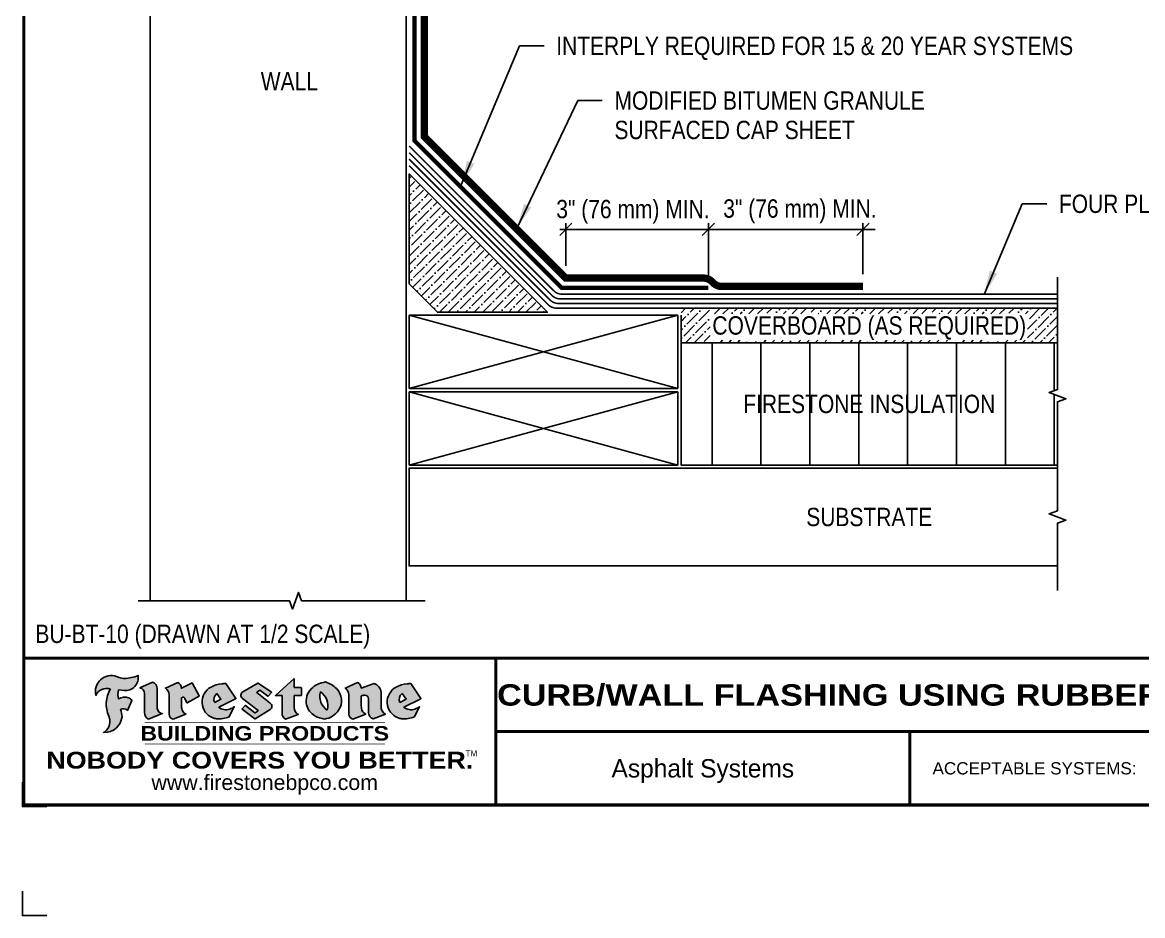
# Model space of a CAD drawing. Header units: inches. Extents: x -741.7 to -721.6, y -114.5 to -97.7.
# Drawn here: x -741.65 to -730.2, y -114.47 to -105.34 of the extents above; entities that cross this region are included whole.
import ezdxf
from ezdxf.enums import TextEntityAlignment as Align

# ---------------------------------------------------------------- set-up
doc = ezdxf.new("R2010")
doc.units = ezdxf.units.IN
doc.header["$MEASUREMENT"] = 0
doc.layers.get('0').update_dxf_attribs({"linetype": 'CONTINUOUS'})
doc.layers.get('DEFPOINTS').update_dxf_attribs({"linetype": 'CONTINUOUS'})
for name, color, linetype in [('FSBP-ANNO-LABEL', 7, 'CONTINUOUS'), ('FSBP-COVERBOARD_CANT', 46, 'CONTINUOUS'), ('FSBP-INSULATION', 7, 'CONTINUOUS'), ('FSBP-MEMBRANE', 7, 'CONTINUOUS'), ('FSBP-SUBSTRATE-GENERIC', 9, 'CONTINUOUS'), ('FSBP-TTLB', 7, 'CONTINUOUS'), ('FSBP-TTLB-BORDER', 7, 'CONTINUOUS'), ('FSBP-TTLB-TEXT', 7, 'CONTINUOUS'), ('FSBP-WALL-CURB', 9, 'CONTINUOUS'), ('FSBP-WOOD', 7, 'CONTINUOUS')]:
    doc.layers.add(name, color=color, linetype=linetype)
doc.styles.add('ARIAL', font='arial.ttf')
doc.styles.add('ARIAL_BOLD', font='')
doc.styles.add('ARIAL_NAR', font='ARIALN.TTF')
doc.styles.add('BANKGOTHIC', font='bgothm.ttf')
doc.styles.get('ARIAL_BOLD').set_extended_font_data('Arial Black')
doc.dimstyles.new('FSBP-DIM', dxfattribs={"dimtxt": 0.1875, "dimasz": 0.125, "dimexe": 0.0625, "dimexo": 0.125, "dimgap": 0.125, "dimtad": 0, "dimdec": 0, "dimzin": 1, "dimdsep": 46, "dimlunit": 4, "dimtxsty": 'ARIAL_NAR', "dimblk": 'OBLIQUE', "dimcen": 0.09375, "dimdle": 0.0625, "dimclrd": 256, "dimclre": 256, "dimclrt": 256, "dimadec": 0, "dimazin": 0, "dimtfac": 1, "dimtdec": 0, "dimtmove": 1, "dimatfit": 3, "dimfxl": 1, "dimtolj": 1, "dimtzin": 0, "dimlwd": -1, "dimlwe": -1, "dimarcsym": 0})
doc.dimstyles.new('FSBP-LEADER', dxfattribs={"dimtxt": 0.1875, "dimasz": 0.25, "dimexe": 0.0625, "dimexo": 0.125, "dimgap": 0.125, "dimtad": 0, "dimtih": 1, "dimtoh": 1, "dimdec": 4, "dimzin": 0, "dimdsep": 46, "dimlunit": 4, "dimtxsty": 'ARIAL_NAR', "dimcen": 0.09375, "dimclrd": 256, "dimclre": 256, "dimclrt": 256, "dimadec": 0, "dimazin": 0, "dimtfac": 1, "dimtdec": 4, "dimtofl": 0, "dimtmove": 0, "dimatfit": 3, "dimfxl": 1, "dimtolj": 1, "dimtzin": 0, "dimlwd": -1, "dimlwe": -1, "dimarcsym": 0})
pattern_1 = [(45, (-902.5178603907489, -9.596227025173519), (0.03314563036811942, 0.1215339780164378), [0.15625, -0.03125, 0, -0.03125])]

# ---------------------------------------------------------------- blocks, each defined once
blk = doc.blocks.new('_OBLIQUE')
at = {"color": 0, "linetype": 'ByBlock'}
blk.add_line((-0.5, -0.5), (0.5, 0.5), dxfattribs=at)
blk = doc.blocks.new('*D8')
at = {"layer": 'DEFPOINTS', "color": 0, "transparency": 16777216}
for p in [(-736.0947460019702, -107.4568631016725), (-736.0947460019702, -107.9548202570394), (-734.6364262416839, -108.0554452570394)]:
    blk.add_point(p, dxfattribs=at)
at = {"layer": 'FSBP-ANNO-LABEL', "transparency": 16777216}
for p, q in [((-734.5739262416839, -107.4568631016725), (-736.1572460019702, -107.4568631016725)), ((-736.0947460019702, -107.8298202570394), (-736.0947460019702, -107.3943631016725)), ((-734.6364262416839, -107.9304452570394), (-734.6364262416839, -107.3943631016725))]:
    blk.add_line(p, q, dxfattribs=at)
at = {"layer": 'FSBP-ANNO-LABEL', "transparency": 16777216, "xscale": 0.125, "yscale": 0.125, "zscale": 0.125, "rotation": 180}
blk.add_blockref('_OBLIQUE', (-736.0947460019702, -107.4568631016725), dxfattribs=at)
at = {"layer": 'FSBP-ANNO-LABEL', "transparency": 16777216, "xscale": 0.125, "yscale": 0.125, "zscale": 0.125}
blk.add_blockref('_OBLIQUE', (-734.6364262416839, -107.4568631016725), dxfattribs=at)
at = {"layer": 'FSBP-ANNO-LABEL', "transparency": 16777216, "insert": (-735.4083852575532, -107.2771635787922), "char_height": 0.1875, "attachment_point": 5, "style": 'ARIAL_NAR'}
blk.add_mtext('\\A1;3" (76 mm) MIN.', dxfattribs=at)
blk = doc.blocks.new('*D9')
at = {"layer": 'DEFPOINTS', "color": 0, "transparency": 16777216}
for p in [(-734.6364262416839, -107.4568631016725), (-734.6364262416839, -108.0554452570394), (-733.0557276485553, -108.0404452570393)]:
    blk.add_point(p, dxfattribs=at)
at = {"layer": 'FSBP-ANNO-LABEL', "transparency": 16777216}
for p, q in [((-734.6364262416839, -107.4568631016725), (-734.7614262416839, -107.4568631016725)), ((-734.6364262416839, -107.9304452570394), (-734.6364262416839, -107.3943631016725)), ((-733.0557276485553, -107.4568631016725), (-734.6364262416839, -107.4568631016725)), ((-733.0557276485553, -107.9154452570393), (-733.0557276485553, -107.3943631016725)), ((-733.0557276485553, -107.4568631016725), (-732.9307276485553, -107.4568631016725))]:
    blk.add_line(p, q, dxfattribs=at)
at = {"layer": 'FSBP-ANNO-LABEL', "transparency": 16777216, "xscale": 0.125, "yscale": 0.125, "zscale": 0.125}
blk.add_blockref('_OBLIQUE', (-734.6364262416839, -107.4568631016725), dxfattribs=at)
at = {"layer": 'FSBP-ANNO-LABEL', "transparency": 16777216, "xscale": 0.125, "yscale": 0.125, "zscale": 0.125, "rotation": 180}
blk.add_blockref('_OBLIQUE', (-733.0557276485553, -107.4568631016725), dxfattribs=at)
at = {"layer": 'FSBP-ANNO-LABEL', "transparency": 16777216, "insert": (-733.7007674133201, -107.2717159206459), "char_height": 0.1875, "attachment_point": 5, "style": 'ARIAL_NAR'}
blk.add_mtext('\\A1;3" (76 mm) MIN.', dxfattribs=at)
blk = doc.blocks.new('TTLB-ASPHALT_1')
at = {"layer": 'FSBP-TTLB-TEXT'}
h = blk.add_hatch(color=1, dxfattribs=at)
edge = h.paths.add_edge_path()
edge.add_arc((1.037309769669577, -0.1982514792917272), 0.1319107607348553, 264.0410451462098, 370.3106169565175)
edge.add_arc((1.027551646585692, 0.1214293576525733), 0.3273056962876235, 270.05058356628535, 295.23459397187514, ccw=False)
edge.add_arc((1.022801957313334, -0.06680179986895496), 0.1391656561713503, 249.3281275763668, 272.0749124149863, ccw=False)
edge.add_line((0.9736743133014443, -0.1970076156048179), (0.9474927838574558, -0.1852745150568325))
edge.add_arc((0.8939498971398336, -0.3394262635682139), 0.1631857907024099, 70.84590087378872, 194.3325259843273)
edge.add_arc((0.8444260109029358, -0.4259936440910792), 0.1179914261095279, 70.96950098067128, 156.9641407594482, ccw=False)
edge.add_arc((1.153141409296893, -0.4684497516079489), 0.3110405457095052, 150.323113748316, 203.2084295854517)
edge.add_arc((0.7562495500623072, -0.6412608153899839), 0.1218587156617311, 0.8849157075190988, 24.346689398949877, ccw=False)
edge.add_arc((0.749378166569727, -0.6475258110744306), 0.1289731377238325, -58.36655102076742, 3.6216782311386737, ccw=False)
edge.add_arc((0.825669902954445, -0.5792158350996175), 0.1783301886510355, 267.2205474105585, 354.1381621173521)
edge.add_arc((0.7903121048625223, -0.6011409294291781), 0.2127878929608591, 0.9996158580669169, 21.00503380861242)
edge.add_arc((1.018807122639402, -0.5666691048185157), 0.0513639566841585, 40.821177131732725, 125.52727787225791, ccw=False)
edge.add_line((1.057676976260041, -0.5330924682126437), (1.102776947655911, -0.4308018311949837))
edge.add_arc((1.040858222524662, -0.4699705673995993), 0.07326744446031509, 32.31675181867256, 66.31481236598174)
edge.add_arc((1.03226251882532, -0.5063316993097686), 0.1102246948011782, 69.8179132332389, 125.254734720681)
edge.add_arc((1.127708877207283, -0.3689593535312383), 0.1659710644737306, 164.1569669952081, 196.5811013160487, ccw=False)
edge.add_line((0.9680425188342383, -0.3236487780942383), (1.023615334387159, -0.3294494641845773))
h = blk.add_hatch(color=1, dxfattribs=at)
edge = h.paths.add_edge_path()
edge.add_line((2.763460561272041, -0.2072496393923444), (2.763460561272041, -0.2969520779963801))
edge.add_arc((2.765767478062685, -0.2969520779963943), 0.00230691679065842, 179.9999999996471, 269.9999999996471)
edge.add_line((2.765767478062685, -0.2992589947870528), (2.835417693520355, -0.2992589947870528))
edge.add_arc((2.835417693520355, -0.3015659115777538), 0.002306916790701052, 0, 90, ccw=False)
edge.add_line((2.837724610311056, -0.3015659115777538), (2.837724610311056, -0.3790761307453892))
edge.add_arc((2.835417693520355, -0.3790761307453749), 0.002306916790686842, 269.99999999964706, 359.99999999964706, ccw=False)
edge.add_line((2.835417693520355, -0.3813830475360618), (2.765767478062685, -0.3813830475360618))
edge.add_arc((2.765767478062685, -0.3836899643267202), 0.00230691679065842, 90.00000000035294, 180.0000000003529)
edge.add_line((2.763460561272041, -0.3836899643267344), (2.763460561272041, -0.5033995910642801))
edge.add_arc((2.836735953378934, -0.5071368822038522), 0.07337063740681407, 177.0802527808789, 245.3249543133826)
edge.add_line((2.806105814540615, -0.5738080530967267), (2.674529557384915, -0.6226036013049594))
edge.add_arc((2.708610405062075, -0.5642984087917995), 0.0675351734460605, 177.0345319916277, 239.69264280249, ccw=False)
edge.add_line((2.641165668230087, -0.560804539009709), (2.641165668230087, -0.3836899643267344))
edge.add_arc((2.638858751439443, -0.3836899643267202), 0.00230691679065842, 359.9999999996471, 449.999999999647)
edge.add_line((2.638858751439443, -0.3813830475360618), (2.572857950769389, -0.3813830475360618))
edge.add_line((2.572857950769389, -0.3813830475360618), (2.763460561272041, -0.2072496393923444))
h = blk.add_hatch(color=1, dxfattribs=at)
edge = h.paths.add_edge_path()
edge.add_line((1.275239419159561, -0.6223407783464694), (1.415345367376062, -0.5660418822574371))
edge.add_arc((1.421019305783972, -0.5090099247487814), 0.05731350411836947, 181.9717871001989, 264.31851000495806, ccw=False)
edge.add_line((1.363739737527226, -0.5109819325197265), (1.363412352251203, -0.3102363679013962))
edge.add_arc((1.294263659668758, -0.3103491388304036), 0.06914878453844908, 0.0934405599591014, 72.42834396969012)
edge.add_line((1.315139561173908, -0.2444268274366692), (1.186839444240604, -0.3024209471341379))
edge.add_arc((1.175246268095293, -0.3585110609420923), 0.05727567197445628, -0.017399788185912257, 78.322067691347, ccw=False)
edge.add_line((1.232521937428658, -0.3585284546236807), (1.232574268422297, -0.555126496687123))
edge.add_arc((1.305699496415485, -0.5558575689677241), 0.07312888236350451, 179.4272023230205, 245.3845503102953)
h = blk.add_hatch(color=1, dxfattribs=at)
edge = h.paths.add_edge_path()
edge.add_line((1.792026821926584, -0.3839679064720229), (1.722158956877934, -0.2518542302253621))
edge.add_arc((1.720119655279632, -0.2529327078887889), 0.002306916790721916, 27.87197133405528, 117.3766794470726)
edge.add_line((1.719058846382097, -0.250884159729182), (1.610638460368705, -0.3070279753467702))
edge.add_arc((1.547088841662969, -0.306102665849437), 0.06355635479880158, 359.165808011073, 425.8793658831422)
edge.add_line((1.573061729235633, -0.2480956029480268), (1.446879247402876, -0.3051325108639702))
edge.add_arc((1.407812067100195, -0.3703571330466247), 0.07602957263902092, -3.441403975725109, 59.07992244284969, ccw=False)
edge.add_line((1.483704536400296, -0.3749210150788969), (1.483704536400296, -0.5723838140635706))
edge.add_arc((1.540537465180449, -0.5682544061150878), 0.05698275005415228, 184.1557352478595, 255.3066498366543)
edge.add_line((1.526084036778343, -0.6233736605654059), (1.657291340682093, -0.570650514527486))
edge.add_arc((1.688298576827208, -0.502139038842401), 0.07520153584805701, 207.5160880841914, 245.649226723163, ccw=False)
edge.add_arc((1.721050197024908, -0.491448816845633), 0.1093332836229113, 179.4823365255141, 204.5537900001094, ccw=False)
edge.add_line((1.611721375809452, -0.4904610114968335), (1.611721375809452, -0.4126404716788983))
edge.add_arc((1.628589765097189, -0.4141592990360436), 0.01693662875851165, 28.356188110622497, 174.8549701683584, ccw=False)
edge.add_arc((1.627340435522399, -0.4197189881350454), 0.02111886817708033, 22.216893572439517, 40.10213956426492, ccw=False)
edge.add_line((1.646891420738257, -0.4117336534413738), (1.666638796144639, -0.4549750258192233))
edge.add_arc((1.668737246926753, -0.4540167099035415), 0.002306916790685597, 204.5451281842828, 299.6323508190067)
edge.add_line((1.669877862091766, -0.4560219186518992), (1.791128135493295, -0.3870515928837648))
edge.add_line((1.791128135493295, -0.3870515928837648), (1.792026821926584, -0.3839679064720229))
h = blk.add_hatch(color=1, dxfattribs=at)
h.paths.add_polyline_path([(2.063388732080512, -0.2583237030618903, 0.02524281661523788), (2.025024361750752, -0.2610532129309178, 0.1213611957758757), (1.901773912052249, -0.3008158885520373, 0.6151668103976068), (1.93274136141747, -0.6099060679591872, 0.05306812109568645), (1.967936229862175, -0.617865745600497, 0.1150932231766138), (2.099126721549737, -0.5994933789882708), (2.151195569562105, -0.4944891916583316, -0.08755405562188731), (2.104230609512001, -0.5187113292177372, -0.265591761123442), (1.992692314386659, -0.5010701623316862), (2.165347897647223, -0.4141184325909109, 0.4518949533370738), (2.166222728871162, -0.4107679608846269)])
h.paths.add_polyline_path([(2.014217313945437, -0.4188965037300676), (1.951113654018855, -0.4515330109460507, -0.3720533890450154), (1.973177450672722, -0.3607130665457561)], flags=16)
h = blk.add_hatch(color=1, dxfattribs=at)
edge = h.paths.add_edge_path()
edge.add_arc((2.260407392426799, -0.3775796671688738), 0.0415245022322573, 123.20805433950699, 232.2027298779723, ccw=False)
edge.add_line((2.237665217914071, -0.3428366421988329), (2.393535971665983, -0.2540943745380986))
edge.add_arc((2.394677353533154, -0.2560991469722467), 0.00230691679074142, 55.64644466176969, 119.65426054492929, ccw=False)
edge.add_line((2.395979141996861, -0.2541946229174954), (2.531809646140459, -0.3470380726374032))
edge.add_arc((2.530468902927936, -0.3489153772789848), 0.00230691679070047, -42.73110123842042, 54.46613537395791, ccw=False)
edge.add_line((2.532163440279987, -0.3504807552658491), (2.498457913851155, -0.3869673252714421))
edge.add_arc((2.496763376499132, -0.385401947284592), 0.002306916790673087, 233.75270768949161, 317.26889876139137, ccw=False)
edge.add_line((2.495399362263356, -0.38726241234572), (2.413849913492982, -0.3274738082119626))
edge.add_arc((2.412485899257177, -0.3293342732731332), 0.002306916790719977, 53.75270768979654, 124.4135619297866)
edge.add_line((2.41118211687575, -0.3274311136421062), (2.382933981293377, -0.346782838468144))
edge.add_arc((2.384237763674776, -0.3486859980991568), 0.002306916790694806, 124.4135619293765, 231.8459020253658)
edge.add_line((2.382812599816248, -0.3505000469010184), (2.519899969301207, -0.4581994452042721))
edge.add_arc((2.494247019847677, -0.4908523236374407), 0.0415245022322573, -55.21225898295228, 51.84590202520451, ccw=False)
edge.add_line((2.517938320565804, -0.5249552055672808), (2.364434947484597, -0.6179520922513717))
edge.add_arc((2.363239601923482, -0.6159790200102009), 0.002306916790727131, 233.2955624372974, 301.2087215702374, ccw=False)
edge.add_line((2.361860787187538, -0.6178285429225383), (2.231266621301074, -0.5204709167214361))
edge.add_arc((2.232647938930654, -0.518623262347532), 0.002306916790697738, 135.5134179846412, 233.2179869199849, ccw=False)
edge.add_line((2.231002150870836, -0.5170067083764565), (2.262839375599356, -0.4845937328397696))
edge.add_arc((2.264485163659231, -0.4862102868108593), 0.002306916790748635, 53.03528399994502, 135.5134179853723, ccw=False)
edge.add_line((2.265872365996302, -0.4843670465239001), (2.361834678328762, -0.5565872257804898))
edge.add_arc((2.363221880665748, -0.55474398549363), 0.00230691679062697, 233.0352840000717, 302.2362632414427)
edge.add_line((2.36445241715569, -0.5566953042850713), (2.39428499383348, -0.5378823484768844))
edge.add_arc((2.393054457343538, -0.5359310296853721), 0.002306916790685158, 302.2362632406162, 412.202729876843)
edge.add_line((2.394468296066179, -0.5341081404551886), (2.234958295420142, -0.4103916733127022))
h = blk.add_hatch(color=1, dxfattribs=at)
edge = h.paths.add_edge_path(flags=16)
edge.add_arc((2.940363509127394, -0.4847985213681483), 0.1684614578629417, 344.5558804047865, 417.0140046669545)
edge.add_arc((3.194458079644619, -0.3883534532477739), 0.1684614578629416, 164.5558804047865, 237.0140046669546)
edge = h.paths.add_edge_path()
edge.add_arc((3.069375116502187, -0.4399344555144893), 0.1828726885096673, 136.0914512150047, 191.213418978326)
edge.add_arc((3.064939550433394, -0.4318234379590393), 0.18031488047485, 194.0167254156723, 240.666373083186)
edge.add_arc((3.098047041778983, -0.3845058757092517), 0.2378525180183701, 239.2975390661776, 264.2889872773176)
edge.add_arc((3.048844782126224, -0.419023238379296), 0.203760689247156, 277.1986764832035, 326.503572961274)
edge.add_arc((3.077739326803538, -0.434104661646515), 0.1713748657917091, 325.3768876809903, 406.3828327799087)
edge.add_arc((3.011839488065931, -0.4896144380417837), 0.257194564585, 44.2846255351977, 73.82901434867308)
edge.add_arc((3.117152499586979, -0.4983433120546721), 0.2579560664039132, 97.50292863483669, 134.1039137579027)
h = blk.add_hatch(color=1, dxfattribs=at)
edge = h.paths.add_edge_path()
edge.add_line((3.322690228557462, -0.5721896537377091), (3.322690228557462, -0.3749210150788969))
edge.add_arc((3.24679775925739, -0.3703571330465678), 0.076029572638996, 356.5585960242387, 419.0799224428129)
edge.add_line((3.285864939560099, -0.3051325108639702), (3.412047421392799, -0.2480956029480268))
edge.add_arc((3.386074533820164, -0.3061026658494939), 0.06355635479883807, 0.3962622833877276, 65.87936588318718, ccw=False)
edge.add_line((3.449629368605429, -0.3056631084210863), (3.580526418688805, -0.2593848434574539))
edge.add_arc((3.555744121700968, -0.3530904070730259), 0.09692726601172152, 2.366977007666776, 75.18615851992018, ccw=False)
edge.add_line((3.652588689330287, -0.3490873311063041), (3.652588689330287, -0.4883770011386872))
edge.add_arc((3.761877549389567, -0.4914934052703757), 0.1093332836229049, 178.3666365323574, 204.5537900000422)
edge.add_arc((3.729125929191724, -0.502183627267101), 0.07520153584796149, 207.5160880841713, 245.2240541443095)
edge.add_line((3.697611150971852, -0.5704631245385627), (3.572585913552643, -0.6207021253773775))
edge.add_arc((3.595347186007587, -0.5526356419907756), 0.0717713151919874, 180.3328587115751, 251.51018566665869, ccw=False)
edge.add_line((3.523577081955409, -0.5530525936986663), (3.523577081955409, -0.4153032515383615))
edge.add_arc((3.486319529276869, -0.4148773504126382), 0.03725998689428563, 359.3450650296066, 449.0500281941025)
edge.add_arc((3.482769874121715, -0.4419622099033518), 0.06447454900600776, 86.29402372314017, 119.8211331593848)
edge.add_line((3.450707067966732, -0.3860252459975726), (3.450707067966732, -0.4904610114968335))
edge.add_arc((3.560035889182245, -0.4914488168456472), 0.1093332836229753, 179.4823365255069, 204.5537900001023)
edge.add_arc((3.527284268984403, -0.5021390388425004), 0.07520153584796385, 207.5160880841699, 245.6492267231416)
edge.add_line((3.496277032839316, -0.570650514527486), (3.365069728935509, -0.6233736605654059))
edge.add_arc((3.379502486061938, -0.5682868177318028), 0.05694615642555721, 183.9298782390169, 255.318496325343, ccw=False)
h = blk.add_hatch(color=1, dxfattribs=at)
h.paths.add_polyline_path([(3.957695472291277, -0.2583237030618903, 0.02524281661523822), (3.919331101961575, -0.2610532129309178, 0.1085638477195505), (3.807890832595604, -0.2939221658134414, 0.6425897848490651), (3.827048101628293, -0.6099060679591872, 0.05306812109569052), (3.862242970072884, -0.617865745600497, 0.1150932231766133), (3.993433461760503, -0.5994933789882708), (4.045502309772871, -0.4944891916583316, -0.08755405562189084), (3.998537349722767, -0.5187113292177372, -0.2655917611234366), (3.886999054597368, -0.5010701623316862), (4.059654637857989, -0.4141184325909109, 0.4518949533370731), (4.060529469081928, -0.4107679608846269)])
h.paths.add_polyline_path([(3.90852405415626, -0.4188965037300676), (3.845420394229677, -0.4515330109460507, -0.3720533890450147), (3.867484190883488, -0.3607130665457561)], flags=16)
at = {"layer": 'DEFPOINTS', "color": 1}
blk.add_lwpolyline([(0.234375, -1.515625), (-0.015625, -1.515625), (-0.015625, -1.265625)], dxfattribs=at)
at = {"layer": 'DEFPOINTS', "linetype": 'Continuous', "ltscale": 1.75}
blk.add_lwpolyline([(-0.015625, -2.380833333333342), (-0.015625, -2.630833333333342), (0.234375, -2.630833333333342)], dxfattribs=at)
at = {"layer": 'FSBP-TTLB', "const_width": 0.03125}
for points in [[(0, 0), (0, -1.5), (20, -1.5), (20, 0), (0, 0)], [(4.825208527206769, 0), (4.825208527206769, -0.75)], [(4.825208527206769, -0.75), (14.84028770518938, -0.75)], [(4.825208527206769, -0.75), (4.825208527206769, -1.5)]]:
    blk.add_lwpolyline(points, dxfattribs=at)
at = {"layer": 'FSBP-TTLB-BORDER', "const_width": 0.03125}
blk.add_lwpolyline([(20, 0), (20, 13), (0, 13), (0, 0)], dxfattribs=at)
at = {"layer": 'FSBP-TTLB-TEXT', "color": 1}
blk.add_line((0.7358432058323388, -0.379822754145593), (0.7358432058323388, -0.379822754145593), dxfattribs=at)
for points in [[(1.023615323725323, -0.3294494630716969, 0.5000510906601082), (1.167090420776901, -0.1746414942047778, -0.1103304102359608), (1.027840608309816, -0.2058762110801382, -0.09957876667165425), (0.9736743133014443, -0.1970076156048179), (0.9474927838574558, -0.1852745150568325, 0.5978159689075124), (0.7358432058323388, -0.379822754145593, -0.3938834584182213), (0.8828996422548698, -0.3144510229727047, 0.2349406564350952), (0.86727108227484, -0.5910237178633082, -0.1027304183841549), (0.8780937320133262, -0.6393788197974146, -0.2772692352614086), (0.8170223912655956, -0.7573362346216896, 0.3985429150902959), (1.003067614090241, -0.5974286950643517, 0.0875124847930418), (0.9889600163401155, -0.5248671157293501, -0.3874031597924062), (1.057676976260041, -0.5330924682126437), (1.102776947655911, -0.4308018311949837, 0.1494423498871741), (1.07029056398062, -0.4028746979725923, 0.2467195073738216), (0.9686394281704906, -0.4163228904100862, -0.1424285161541127), (0.9680425188342383, -0.3236487780942383), (1.023615334387159, -0.3294494641845773)], [(2.763460561272041, -0.2072496393923444), (2.763460561272041, -0.2969520779963801, 0.4142135623730958), (2.765767478062685, -0.2992589947870528), (2.835417693520355, -0.2992589947870528, -0.414213562373095), (2.837724610311056, -0.3015659115777538), (2.837724610311056, -0.3790761307453892, -0.4142135623730938), (2.835417693520355, -0.3813830475360618), (2.765767478062685, -0.3813830475360618, 0.4142135623730958), (2.763460561272041, -0.3836899643267344), (2.763460561272041, -0.5033995910642801, 0.3068985753588853), (2.806105814540615, -0.5738080530967267), (2.674529557384915, -0.6226036013049594, -0.2804194150632976), (2.641165668230087, -0.560804539009709), (2.641165668230087, -0.3836899643267344, 0.414213562373095), (2.638858751439443, -0.3813830475360618), (2.572857950769389, -0.3813830475360618), (2.763460561272041, -0.2072496393923444)], [(2.166222728871162, -0.4107679608846269), (2.063388732080512, -0.2583237030618903, 0.02524281661523788), (2.025024361750752, -0.2610532129309178, 0.1085638477195265), (1.913584092384895, -0.2939221658134414, 0.6425897848491228), (1.93274136141747, -0.6099060679591872, 0.05306812109568648), (1.967936229862175, -0.617865745600497, 0.1150932231766137), (2.099126721549737, -0.5994933789882708), (2.151195569562105, -0.4944891916583316, -0.0875540556218873), (2.104230609512001, -0.5187113292177372, -0.2655917611234418), (1.992692314386659, -0.5010701623316862), (2.165347897647223, -0.4141184325909109)], [(4.060529469081928, -0.4107679608846269), (3.957695472291277, -0.2583237030618903, 0.02524281661523788), (3.919331101961575, -0.2610532129309178, 0.1085638477195265), (3.807890832595604, -0.2939221658134414, 0.6425897848491228), (3.827048101628293, -0.6099060679591872, 0.05306812109568648), (3.862242970072884, -0.617865745600497, 0.1150932231766137), (3.993433461760503, -0.5994933789882708), (4.045502309772871, -0.4944891916583316, -0.0875540556218873), (3.998537349722767, -0.5187113292177372, -0.2655917611234418), (3.886999054597368, -0.5010701623316862), (4.059654637857989, -0.4141184325909109)], [(4.059654637857989, -0.4141184325909109, 0.4518949533370731), (4.060529469081928, -0.4107679608846269, 0.4518949533370731)]]:
    blk.add_lwpolyline(points, format="xyb", dxfattribs=at)
for points in [[(1.275239419159561, -0.6223407783464694), (1.415345367376062, -0.5660418822574371, -0.3756100036733062), (1.363739737527226, -0.5109819325197265), (1.363412352251203, -0.3102363679013962, 0.3265360292958048), (1.315139561173908, -0.2444268274366692), (1.186839444240604, -0.3024209471341379, -0.3557863980845349), (1.232521937428658, -0.3585284546236807), (1.232574268422297, -0.555126496687123, 0.2960110723418457)], [(1.792026821926584, -0.3839679064720229), (1.722158956877934, -0.2518542302253621, 0.4116839150163434), (1.719058846382097, -0.250884159729182), (1.610638460368705, -0.3070279753467702, 0.2996033003794034), (1.573061729235633, -0.2480956029480268), (1.446879247402876, -0.3051325108639702, -0.2797757560995365), (1.483704536400296, -0.3749210150788969), (1.483704536400296, -0.5723838140635706, 0.320828638474519), (1.526084036778343, -0.6233736605654059), (1.657291340682093, -0.570650514527486, -0.1679398621276611), (1.621603752698661, -0.5368819723450571, -0.1098333365370753), (1.611721375809452, -0.4904610114968335), (1.611721375809452, -0.4126404716788983, -0.743334502655012), (1.64349420176768, -0.4061152228778298, -0.07819791644735608), (1.646891420738257, -0.4117336534413738), (1.666638796144639, -0.4549750258192233, 0.4404648714563479), (1.669877862091766, -0.4560219186518992), (1.791128135493295, -0.3870515928837648)], [(2.234958295420142, -0.4103916733127022, -0.5150044486718882), (2.237665217914071, -0.3428366421988329), (2.393535971665983, -0.2540943745380986, -0.2867822934100265), (2.395979141996861, -0.2541946229174954), (2.531809646140459, -0.3470380726374032, -0.4515027974650387), (2.532163440279987, -0.3504807552658491), (2.498457913851155, -0.3869673252714421, -0.3814439164929681), (2.495399362263356, -0.38726241234572), (2.413849913492982, -0.3274738082119626, 0.3184718635035665), (2.41118211687575, -0.3274311136421062), (2.382933981293377, -0.346782838468144, 0.5064094529656681), (2.382812599816248, -0.3505000469010184), (2.519899969301207, -0.4581994452042721, -0.5043597839115849), (2.517938320565804, -0.5249552055672808), (2.364434947484597, -0.6179520922513717, -0.3053163970316367), (2.361860787187538, -0.6178285429225383), (2.231266621301074, -0.5204709167214361, -0.4541703869768119), (2.231002150870836, -0.5170067083764565), (2.262839375599356, -0.4845937328397696, -0.3762644290664977), (2.265872365996302, -0.4843670465239001), (2.361834678328762, -0.5565872257804898, 0.3114700032088108), (2.36445241715569, -0.5566953042850713), (2.39428499383348, -0.5378823484768844, 0.520381097387146), (2.394468296066179, -0.5341081404551886)], [(2.937624918725987, -0.3131105398334029, 0.2452625673097023), (2.889993533867141, -0.4754966266250307, 0.2064059665179019), (2.976604338974084, -0.5890186876871866, 0.1094800500670344), (3.074378098474654, -0.6211778035979165, 0.2185147641853038), (3.218764944843201, -0.5314757029352819, 0.3689489483072479), (3.195959963110113, -0.3100352223135445, 0.1296305888694145), (3.0834694040758, -0.242595816912754, 0.1610736375384317)], [(3.10274193015772, -0.5296595419651595, 0.3271311138286319), (3.032079658614293, -0.3434924326507627, 0.3271311138286322)], [(3.322690228557462, -0.5721896537377091), (3.322690228557462, -0.3749210150788969, 0.2797757560995341), (3.285864939560099, -0.3051325108639702), (3.412047421392799, -0.2480956029480268, -0.2937618496109166), (3.449629368605429, -0.3056631084210863), (3.580526418688805, -0.2593848434574539, -0.3288760160581939), (3.652588689330287, -0.3490873311063041), (3.652588689330287, -0.4883770011386872, 0.114762897203527), (3.662431105063263, -0.536926560769686, 0.166032965990522), (3.697611150971852, -0.5704631245385627), (3.572585913552643, -0.6207021253773775, -0.3209557512194564), (3.523577081955409, -0.5530525936986663), (3.523577081955409, -0.4153032515383615, 0.4127061514896111), (3.48693727661589, -0.3776224848030694, 0.1473421876160361), (3.450707067966732, -0.3860252459975726), (3.450707067966732, -0.4904610114968335, 0.1098333365370753), (3.460589444855941, -0.5368819723450855, 0.1679398621276611), (3.496277032839316, -0.570650514527486), (3.365069728935509, -0.6233736605654059, -0.3219729545308964), (3.322690228557462, -0.5721896537377091, 29.1476284739)], [(1.951113654018855, -0.4515330109460507), (2.014217313945437, -0.4188965037300676), (1.973177450672722, -0.3607130665457561, 0.3720533890450154)], [(3.845420394229677, -0.4515330109460507), (3.90852405415626, -0.4188965037300676), (3.867484190883488, -0.3607130665457561, 0.3720533890450154)]]:
    blk.add_lwpolyline(points, format="xyb", close=True, dxfattribs=at)
at = {"layer": 'FSBP-TTLB-TEXT'}
for points, const_width in [([(1.233926579809207, -0.6584455781731435), (3.691229482685259, -0.6584455781731577)], 0.0078125), ([(9.061522829276782, -0.75), (9.061522829276782, -1.5)], 0.03125), ([(1.233926579809207, -0.8761560960495984), (3.691229482685259, -0.8761560960495842)], 0.0078125)]:
    blk.add_lwpolyline(points, dxfattribs=dict(at, const_width=const_width))
at = {"layer": 'FSBP-TTLB-TEXT', "color": 1}
for centre, start, end in [((1.789987520328282, -0.3850463841354355), 299.6323508193319, 27.87197133380463), ((2.164310260790558, -0.412058050385383), 296.7304547840455, 34.00233684987403)]:
    blk.add_arc(centre, 0.00230691679068068, start, end, dxfattribs=at)
at = {"layer": 'FSBP-TTLB-TEXT', "lineweight": 18, "style": 'ARIAL_BOLD'}
blk.add_text('BUILDING PRODUCTS', height=0.1484375, dxfattribs=at).set_placement((2.462578031247233, -0.7673008371113639), align=Align.MIDDLE_CENTER)
at = {"layer": 'FSBP-TTLB-TEXT', "color": 1}
for s, height, style, p in [('NOBODY COVERS YOU BETTER.', 0.171875, 'ARIAL_BOLD', (2.412604263603384, -1.041650450587369)), ('TM', 0.0625, 'BANKGOTHIC', (4.576671173373001, -0.9725745042934193))]:
    blk.add_text(s, height=height, dxfattribs=dict(at, style=style)).set_placement(p, align=Align.MIDDLE_CENTER)
at = {"layer": 'FSBP-TTLB-TEXT'}
for s, height, style, p in [('Asphalt Systems', 0.1875, 'BANKGOTHIC', (6.943365678241776, -1.125)), ('www.firestonebpco.com', 0.15625, 'ARIAL', (2.462578031247233, -1.268657306740124))]:
    blk.add_text(s, height=height, dxfattribs=dict(at, style=style)).set_placement(p, align=Align.MIDDLE_CENTER)
at = {"layer": 'FSBP-TTLB-TEXT', "style": 'ARIAL'}
blk.add_text('ACCEPTABLE SYSTEMS:', height=0.125, dxfattribs=at).set_placement((9.292812815915624, -1.125), align=Align.MIDDLE_LEFT)
at = {"layer": 'FSBP-TTLB-TEXT'}
for tag, height, style, p in [('DETAIL_DESCP_LINE_1', 0.21875, 'ARIAL_BOLD', (9.832748116198076, -0.375)), ('ISSUE_REV_DATE', 0.21875, 'ARIAL', (15.84069633627263, -0.7282559425942452)), ('DETAIL_NUMBER', 0.4375, 'ARIAL', (18.42055248367797, -0.8931630692489421))]:
    blk.add_attdef(tag, text='', height=height, dxfattribs=dict(at, style=style)).set_placement(p, align=Align.MIDDLE_CENTER)
at = {"layer": 'FSBP-TTLB-TEXT', "style": 'ARIAL'}
blk.add_attdef('ACCPT_SYSTEMS', text='', height=0.21875, dxfattribs=at).set_placement((11.49438170418193, -1.125), align=Align.MIDDLE_LEFT)

msp = doc.modelspace()

# ---------------------------------------------------------------- hatches: boundary and pattern name
at = {"layer": 'FSBP-COVERBOARD_CANT'}
h = msp.add_hatch(dxfattribs=at)
h.set_pattern_fill('ANSI36', color=256, scale=0.5, style=0)
h.set_pattern_definition(pattern_1)
h.paths.add_polyline_path([(-737.697610718045, -106.8893566946662), (-737.6976107180449, -108.0143566946662), (-737.4083971556719, -108.3035702570393), (-736.2833971556719, -108.3035702570393)])
h = msp.add_hatch(dxfattribs=at)
h.set_pattern_fill('ANSI36', color=256, scale=0.5, style=0)
h.set_pattern_definition(pattern_1)
h.paths.add_polyline_path([(-731.066144315222, -108.2620858820394), (-734.9163607180449, -108.2620858820394), (-734.9163607180449, -108.6160702570393), (-731.066144315222, -108.6160702570393)])
h.paths.add_polyline_path([(-734.6180199798655, -108.5902522105207), (-731.3716105674812, -108.5902522105207), (-731.3716105674812, -108.3217717663592), (-734.6180199798655, -108.3217717663592)], flags=16)
at = {"layer": 'FSBP-INSULATION'}
h = msp.add_hatch(dxfattribs=at)
h.set_pattern_fill('LINE', color=256, scale=4, angle=90, style=0)
h.set_pattern_definition([(90, (-903.5989966164238, -9.481420169317587), (-0.5, 3.061515884555943e-17), [])])
h.paths.add_polyline_path([(-731.066144315222, -109.2197757955432), (-730.9802856458639, -109.1885257955432), (-731.15200298458, -109.1260257955432), (-731.066144315222, -109.0947757955432), (-731.066144315222, -108.6160702570393), (-734.9163607180449, -108.6160702570393), (-734.9163607180449, -109.8660702570394), (-731.066144315222, -109.8660702570393)])
h.paths.add_polyline_path([(-734.3285969061286, -109.3865234459889), (-731.6539081271382, -109.3865234459889), (-731.6539081271382, -109.0954891690448), (-734.3285969061286, -109.0954891690448)], flags=24)

# ---------------------------------------------------------------- linework, layer by layer
at = {"layer": 'FSBP-COVERBOARD_CANT'}
for p, q in [((-734.9163607180449, -108.2620858820394), (-731.066144315222, -108.2620858820394)), ((-734.9163607180449, -108.3348202570393), (-734.9163607180449, -108.6160702570393)), ((-734.9163607180449, -108.6160702570393), (-731.066144315222, -108.6160702570393))]:
    msp.add_line(p, q, dxfattribs=at)
msp.add_lwpolyline([(-737.6976107180449, -108.0143566946662), (-737.4083971556719, -108.3035702570393), (-736.2833971556719, -108.3035702570393), (-737.6976107180449, -106.8893566946662)], close=True, dxfattribs=at)
at = {"layer": 'FSBP-INSULATION', "linetype": 'Continuous'}
msp.add_lwpolyline([(-731.066144315222, -109.8660702570393), (-731.066144315222, -109.2197757955432), (-730.980285645864, -109.1885257955432), (-731.15200298458, -109.1260257955432), (-731.066144315222, -109.0947757955432), (-731.066144315222, -107.9441952570393)], dxfattribs=at)
at = {"layer": 'FSBP-INSULATION'}
msp.add_lwpolyline([(-731.066144315222, -108.6160702570393), (-734.9163607180449, -108.6160702570393), (-734.916360718045, -109.8660702570394), (-731.066144315222, -109.8660702570393)], dxfattribs=at)
at = {"layer": 'FSBP-MEMBRANE', "const_width": 0.045}
msp.add_lwpolyline([(-734.6364262416839, -108.0554452570394), (-736.1364262416839, -108.0554452570394), (-737.6417281423846, -106.5501433563386), (-737.6417281423846, -104.3348202570394)], dxfattribs=at)
at = {"layer": 'FSBP-MEMBRANE'}
for points, const_width in [([(-737.5411031423847, -104.3348202570394), (-737.5411031423846, -106.5084631166248), (-736.0947460019702, -107.9548202570394), (-734.6882029369806, -107.9548202570394, -0.198912367379658), (-734.5998145893323, -107.9914319093911), (-734.587412894036, -108.0038336046874, 0.1989123673796274), (-734.4990245463877, -108.0404452570391), (-733.0557276485553, -108.0404452570393)], 0.075), ([(-731.066144315222, -108.1200546320394), (-736.1299221192162, -108.1200546320394, -0.1989123673796564), (-736.2183104668645, -108.0834429796877), (-737.6976107180449, -106.6041427285072)], 0.015625), ([(-731.066144315222, -108.1677239028727), (-736.1496673777035, -108.1677239028727, -0.1989123673796557), (-736.238055725352, -108.1311122505211), (-737.6976107180449, -106.6715572578281)], 0.015625), ([(-731.066144315222, -108.2144166112061), (-736.1690081307593, -108.2144166112061, -0.198912367379657), (-736.2573964784076, -108.1778049588544), (-737.6976107180449, -106.7375907192171)], 0.015625), ([(-731.066144315222, -108.2620858820394), (-736.1887533892467, -108.2620858820394, -0.1989123673796563), (-736.2771417368951, -108.2254742296877), (-737.6976107180449, -106.805005248538)], 0.015625)]:
    msp.add_lwpolyline(points, format="xyb", dxfattribs=dict(at, const_width=const_width))
at = {"layer": 'FSBP-SUBSTRATE-GENERIC'}
for points in [[(-731.066144315222, -111.1473202570394), (-731.066144315222, -110.4598202570394), (-730.980285645864, -110.4285702570394), (-731.1520029845799, -110.3660702570394), (-731.066144315222, -110.3348202570394), (-731.066144315222, -109.8660702570393)], [(-731.066144315222, -109.8973202570395), (-737.6976107180449, -109.8973202570394), (-737.6976107180449, -110.8973202570395), (-731.066144315222, -110.8973202570394)]]:
    msp.add_lwpolyline(points, dxfattribs=at)
at = {"layer": 'FSBP-WALL-CURB', "linetype": 'Continuous', "ltscale": 1.75}
for p, q in [((-740.3442852589934, -101.8877307583964), (-740.3442852589939, -111.2536998679588)), ((-737.7288607180449, -103.2984453358106), (-737.728860718045, -111.2536998679588))]:
    msp.add_line(p, q, dxfattribs=at)
at = {"layer": 'FSBP-WALL-CURB'}
msp.add_lwpolyline([(-740.4692852589939, -111.2536998679588), (-738.922383852667, -111.2536998679588), (-738.891133852667, -111.3395585373168), (-738.828633852667, -111.1678411986009), (-738.797383852667, -111.2536998679588), (-737.5344405129439, -111.2536998679588)], dxfattribs=at)
at = {"layer": 'FSBP-WOOD', "ltscale": 1.75}
for p, q in [((-734.9476107180449, -108.3348202570393), (-737.6976107180449, -108.3348202570393)), ((-737.6976107180449, -108.3348202570393), (-737.6976107180449, -109.0848202570393)), ((-737.6976107180449, -109.0848202570393), (-734.9476107180449, -108.3348202570393)), ((-734.9476107180449, -109.0848202570393), (-737.6976107180449, -108.3348202570393)), ((-734.9476107180449, -109.0848202570393), (-734.9476107180449, -108.3348202570393)), ((-737.6976107180449, -109.0848202570393), (-734.9476107180449, -109.0848202570393)), ((-734.9476107180449, -109.1160702570393), (-737.6976107180449, -109.1160702570394)), ((-737.6976107180449, -109.8660702570394), (-734.9476107180449, -109.1160702570393)), ((-734.9476107180449, -109.8660702570394), (-737.6976107180449, -109.1160702570394)), ((-737.6976107180449, -109.1160702570394), (-737.6976107180449, -109.8660702570394)), ((-734.9476107180449, -109.8660702570394), (-734.9476107180449, -109.1160702570393)), ((-737.6976107180449, -109.8660702570394), (-734.9476107180449, -109.8660702570394))]:
    msp.add_line(p, q, dxfattribs=at)

# ---------------------------------------------------------------- block references
ref = msp.add_blockref('TTLB-ASPHALT_1', (-741.6369736728426, -111.8417365816885))
ref.add_attrib('DETAIL_DESCP_LINE_1', 'CURB/WALL FLASHING USING RUBBERGARD MEMBRANE', dxfattribs={"layer": 'FSBP-TTLB-TEXT', "height": 0.21875, "style": 'ARIAL_BOLD'}).set_placement((-731.8042255566445, -112.2167365816885), align=Align.MIDDLE_CENTER)

# ---------------------------------------------------------------- texts
at = {"layer": 'DEFPOINTS', "style": 'ARIAL_NAR'}
msp.add_text('BU-BT-10 (DRAWN AT 1/2 SCALE)', height=0.1875, dxfattribs=at).set_placement((-741.5198163187681, -111.5917365816885), align=Align.MIDDLE_LEFT)
at = {"layer": 'FSBP-ANNO-LABEL', "style": 'ARIAL_NAR'}
for s, p in [('INTERPLY REQUIRED FOR 15 & 20 YEAR SYSTEMS', (-736.1925931522903, -105.5802267766107)), ('MODIFIED BITUMEN GRANULE', (-735.5974153379295, -106.1393719944762)), ('SURFACED CAP SHEET', (-735.5974153379295, -106.4401532444762)), ('FOUR PLY BUILT UP ROOF', (-731.051843078683, -107.195061435312))]:
    msp.add_text(s, height=0.1875, dxfattribs=at).set_placement(p, align=Align.MIDDLE_LEFT)
for s, p in [('WALL', (-738.922383852667, -105.9419360392436)), ('COVERBOARD (AS REQUIRED)', (-732.9912525166334, -108.4390780695394)), ('FIRESTONE INSULATION', (-732.9912525166334, -109.2410702570394)), ('SUBSTRATE', (-732.9912525166334, -110.3973202570393))]:
    msp.add_text(s, height=0.1875, dxfattribs=at).set_placement(p, align=Align.MIDDLE_CENTER)

# ---------------------------------------------------------------- dimensions: what is measured, and where the dimension line sits
at = {"layer": 'FSBP-ANNO-LABEL'}
for base, p1, p2, picture, middle in [((-736.0947460019702, -107.4568631016725), (-734.6364262416839, -108.0554452570394), (-736.0947460019702, -107.9548202570394), '*D8', (-735.4083852575532, -107.2771635787922)), ((-734.6364262416839, -107.4568631016725), (-733.0557276485553, -108.0404452570393), (-734.6364262416839, -108.0554452570394), '*D9', (-733.7007674133201, -107.2717159206459))]:
    dim = msp.add_linear_dim(base=base, p1=p1, p2=p2, angle=180, text='3" (76 mm) MIN.', dimstyle='FSBP-DIM', dxfattribs=at)
    dim.commit()
    dim.dimension.update_dxf_attribs({"geometry": picture, "text_midpoint": middle, "dimtype": 160})

# ---------------------------------------------------------------- leaders
for points in [[(-737.1645298995861, -107.000919701305), (-736.5675931522903, -105.5802267766107), (-736.3175931522903, -105.5802267766107)], [(-736.5935539597816, -107.4393131196371), (-735.9724153379295, -106.1393719944762), (-735.7224153379295, -106.1393719944762)], [(-731.8169445499867, -108.1234921320395), (-731.426843078683, -107.195061435312), (-731.176843078683, -107.195061435312)]]:
    msp.add_leader(points, dimstyle='FSBP-LEADER', dxfattribs=at)

doc.saveas('drawing.dxf')
